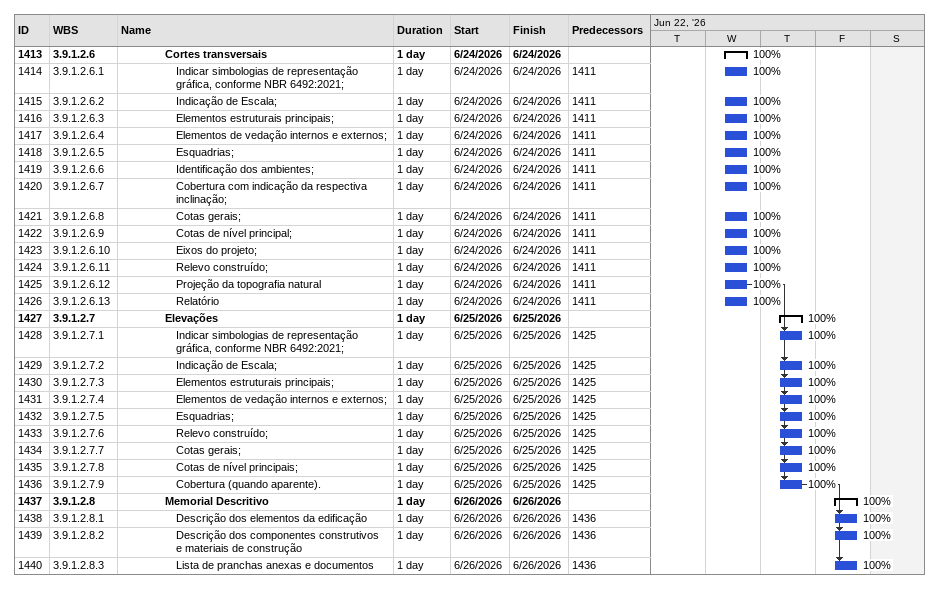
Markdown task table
| ID | WBS | Task | Duration | Start | Finish | Predecessors | % complete |
|---|---|---|---|---|---|---|---|
| 1413 | 3.9.1.2.6 | **Cortes transversais** | 1d | 2026-06-24 | 2026-06-24 |  | 100 |
| 1414 | 3.9.1.2.6.1 | Indicar simbologias de representação gráfica, conforme NBR 6492:2021; | 1d | 2026-06-24 | 2026-06-24 | 1411 | 100 |
| 1415 | 3.9.1.2.6.2 | Indicação de Escala; | 1d | 2026-06-24 | 2026-06-24 | 1411 | 100 |
| 1416 | 3.9.1.2.6.3 | Elementos estruturais principais; | 1d | 2026-06-24 | 2026-06-24 | 1411 | 100 |
| 1417 | 3.9.1.2.6.4 | Elementos de vedação internos e externos; | 1d | 2026-06-24 | 2026-06-24 | 1411 | 100 |
| 1418 | 3.9.1.2.6.5 | Esquadrias; | 1d | 2026-06-24 | 2026-06-24 | 1411 | 100 |
| 1419 | 3.9.1.2.6.6 | Identificação dos ambientes; | 1d | 2026-06-24 | 2026-06-24 | 1411 | 100 |
| 1420 | 3.9.1.2.6.7 | Cobertura com indicação da respectiva inclinação; | 1d | 2026-06-24 | 2026-06-24 | 1411 | 100 |
| 1421 | 3.9.1.2.6.8 | Cotas gerais; | 1d | 2026-06-24 | 2026-06-24 | 1411 | 100 |
| 1422 | 3.9.1.2.6.9 | Cotas de nível principal; | 1d | 2026-06-24 | 2026-06-24 | 1411 | 100 |
| 1423 | 3.9.1.2.6.10 | Eixos do projeto; | 1d | 2026-06-24 | 2026-06-24 | 1411 | 100 |
| 1424 | 3.9.1.2.6.11 | Relevo construído; | 1d | 2026-06-24 | 2026-06-24 | 1411 | 100 |
| 1425 | 3.9.1.2.6.12 | Projeção da topografia natural | 1d | 2026-06-24 | 2026-06-24 | 1411 | 100 |
| 1426 | 3.9.1.2.6.13 | Relatório | 1d | 2026-06-24 | 2026-06-24 | 1411 | 100 |
| 1427 | 3.9.1.2.7 | **Elevações** | 1d | 2026-06-25 | 2026-06-25 |  | 100 |
| 1428 | 3.9.1.2.7.1 | Indicar simbologias de representação gráfica, conforme NBR 6492:2021; | 1d | 2026-06-25 | 2026-06-25 | 1425 | 100 |
| 1429 | 3.9.1.2.7.2 | Indicação de Escala; | 1d | 2026-06-25 | 2026-06-25 | 1425 | 100 |
| 1430 | 3.9.1.2.7.3 | Elementos estruturais principais; | 1d | 2026-06-25 | 2026-06-25 | 1425 | 100 |
| 1431 | 3.9.1.2.7.4 | Elementos de vedação internos e externos; | 1d | 2026-06-25 | 2026-06-25 | 1425 | 100 |
| 1432 | 3.9.1.2.7.5 | Esquadrias; | 1d | 2026-06-25 | 2026-06-25 | 1425 | 100 |
| 1433 | 3.9.1.2.7.6 | Relevo construído; | 1d | 2026-06-25 | 2026-06-25 | 1425 | 100 |
| 1434 | 3.9.1.2.7.7 | Cotas gerais; | 1d | 2026-06-25 | 2026-06-25 | 1425 | 100 |
| 1435 | 3.9.1.2.7.8 | Cotas de nível principais; | 1d | 2026-06-25 | 2026-06-25 | 1425 | 100 |
| 1436 | 3.9.1.2.7.9 | Cobertura (quando aparente). | 1d | 2026-06-25 | 2026-06-25 | 1425 | 100 |
| 1437 | 3.9.1.2.8 | **Memorial Descritivo** | 1d | 2026-06-26 | 2026-06-26 |  | 100 |
| 1438 | 3.9.1.2.8.1 | Descrição dos elementos da edificação | 1d | 2026-06-26 | 2026-06-26 | 1436 | 100 |
| 1439 | 3.9.1.2.8.2 | Descrição dos componentes construtivos e materiais de construção | 1d | 2026-06-26 | 2026-06-26 | 1436 | 100 |
| 1440 | 3.9.1.2.8.3 | Lista de pranchas anexas e documentos | 1d | 2026-06-26 | 2026-06-26 | 1436 | 100 |
